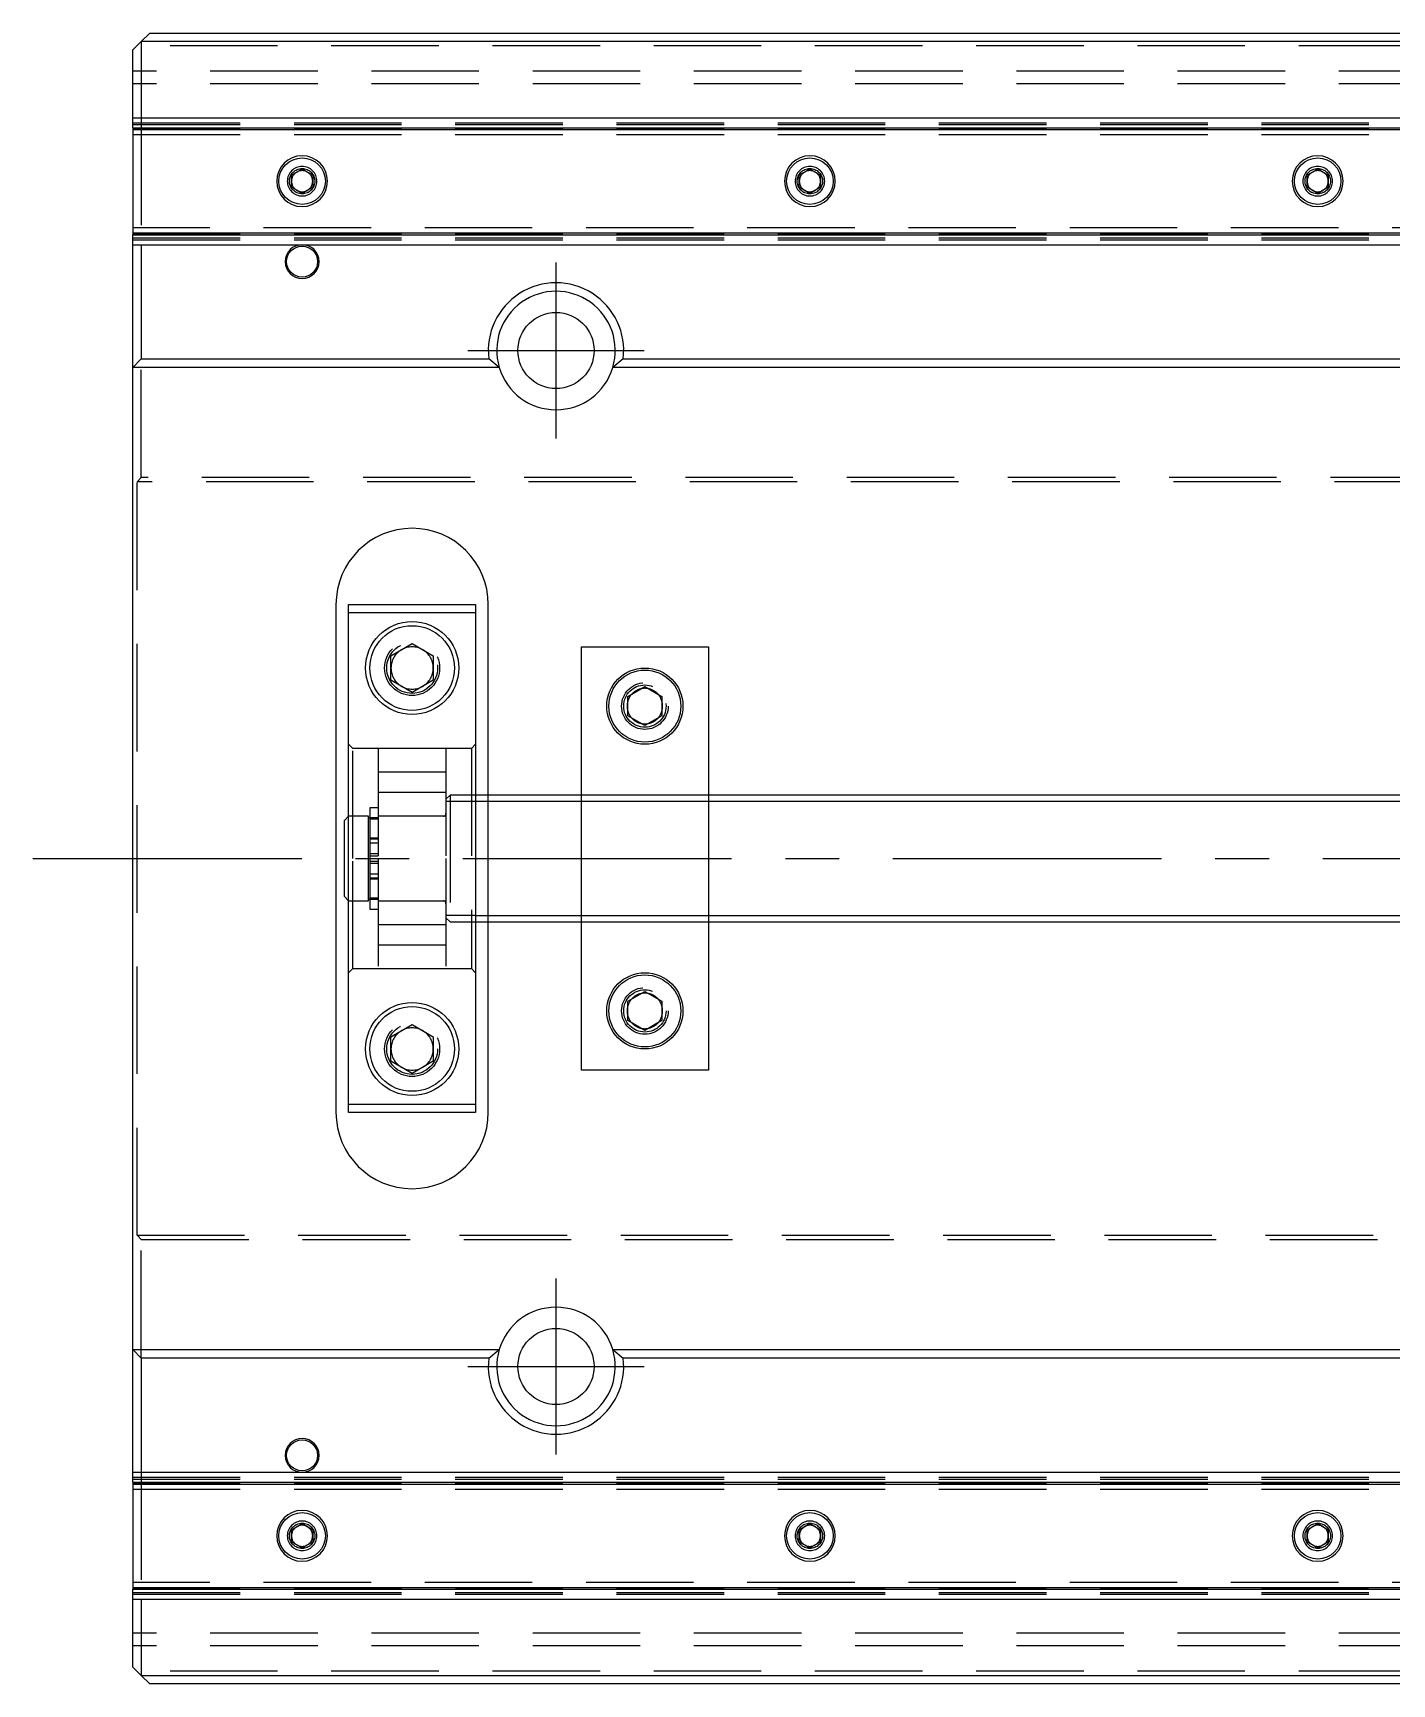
# Model space of a CAD drawing. Extents: x -12 to 752, y -349 to 110.
# Drawn here: x -11.8 to 148.8, y -97.5 to 97.5 of the extents above; entities that cross this region are included whole.
import ezdxf

# ---------------------------------------------------------------- set-up
doc = ezdxf.new("R2010")
doc.units = 0
doc.linetypes.add('CENTER', pattern=[50.8, 31.75, -6.35, 6.35, -6.35])
doc.linetypes.add('DASHED', pattern=[19.05, 12.7, -6.35])
doc.layers.get('0').update_dxf_attribs({"linetype": 'CONTINUOUS'})
doc.layers.add('CENTER', color=1, linetype='CENTER')

msp = doc.modelspace()

# ---------------------------------------------------------------- linework, layer by layer
at = {"color": 7, "linetype": 'CONTINUOUS'}
for p, q in [((2, 97.5), (1, 96.5)), ((2, 97.5), (155, 97.5)), ((1, 96.5), (0, 95.5)), ((155, 96.5), (1, 96.5)), ((1, 96.5), (1, 87.5)), ((0, 87.5), (0, 95.5)), ((0, 86.32), (0, 87.5)), ((0, 87.5), (155, 87.5)), ((0, 86.32), (155, 86.32)), ((0, 86.32), (0, 86.1)), ((0, 86.1), (0, 73.9)), ((0, 86.1), (155, 86.1)), ((18.75, 80.72), (20, 81.44)), ((18.75, 79.28), (18.75, 80.72)), ((20, 81.44), (21.25, 80.72)), ((21.25, 80.72), (21.25, 79.28)), ((78.75, 80.72), (80, 81.44)), ((78.75, 79.28), (78.75, 80.72)), ((80, 81.44), (81.25, 80.72)), ((81.25, 80.72), (81.25, 79.28)), ((138.75, 80.72), (140, 81.44)), ((138.75, 79.28), (138.75, 80.72)), ((140, 81.44), (141.25, 80.72)), ((141.25, 80.72), (141.25, 79.28)), ((20, 78.56), (18.75, 79.28)), ((21.25, 79.28), (20, 78.56)), ((80, 78.56), (78.75, 79.28)), ((81.25, 79.28), (80, 78.56)), ((140, 78.56), (138.75, 79.28)), ((141.25, 79.28), (140, 78.56)), ((0, 73.9), (155, 73.9)), ((0, 73.9), (0, 73.68)), ((0, 72.5), (0, 73.68)), ((0, 73.68), (155, 73.68)), ((0, 58), (0, 72.5)), ((0, 72.5), (155, 72.5)), ((1, 72.5), (1, 59)), ((0, 58), (1, 59)), ((1, 59), (42.06, 59)), ((43.29, 58), (42.06, 59)), ((57.94, 59), (56.71, 58)), ((57.94, 59), (155, 59)), ((0, -58), (0, 58)), ((43.29, 58), (0, 58)), ((155, 58), (56.71, 58)), ((24, 30), (24, -30)), ((25.5, 29), (25.5, 30)), ((25.5, 30), (40.5, 30)), ((40.5, 30), (40.5, 29)), ((42, 7.5), (42, 30)), ((25.5, -29), (25.5, 29)), ((40.5, 29), (25.5, 29)), ((40.5, 29), (40.5, -29)), ((30.5, 23.94), (33, 25.39)), ((33, 25.39), (35.5, 23.94)), ((30.5, 21.06), (30.5, 23.94)), ((35.5, 23.94), (35.5, 21.06)), ((53, 7.5), (53, 25)), ((53, 25), (68, 25)), ((68, 25), (68, 7.5)), ((33, 19.61), (30.5, 21.06)), ((35.5, 21.06), (33, 19.61)), ((58.5, 19.15), (60.5, 20.31)), ((60.5, 20.31), (62.5, 19.15)), ((58.5, 16.85), (58.5, 19.15)), ((62.5, 19.15), (62.5, 16.85)), ((60.5, 15.69), (58.5, 16.85)), ((62.5, 16.85), (60.5, 15.69)), ((155, 7.5), (40.5, 7.5)), ((25.5, 5), (25, 4.5)), ((25, -4.5), (25, 4.5)), ((25, -4.5), (25.5, -5)), ((40.5, -7.5), (155, -7.5)), ((42, -30), (42, -7.5)), ((53, -25), (53, -7.5)), ((68, -7.5), (68, -25)), ((58.5, -16.85), (60.5, -15.69)), ((58.5, -19.15), (58.5, -16.85)), ((60.5, -15.69), (62.5, -16.85)), ((62.5, -16.85), (62.5, -19.15)), ((60.5, -20.31), (58.5, -19.15)), ((62.5, -19.15), (60.5, -20.31)), ((30.5, -21.06), (33, -19.61)), ((30.5, -23.94), (30.5, -21.06)), ((33, -19.61), (35.5, -21.06)), ((35.5, -21.06), (35.5, -23.94)), ((33, -25.39), (30.5, -23.94)), ((35.5, -23.94), (33, -25.39)), ((68, -25), (53, -25)), ((25.5, -30), (25.5, -29)), ((25.5, -29), (40.5, -29)), ((40.5, -29), (40.5, -30)), ((40.5, -30), (25.5, -30)), ((0, -72.5), (0, -58)), ((0, -58), (43.29, -58)), ((1, -59), (0, -58)), ((42.06, -59), (43.29, -58)), ((56.71, -58), (155, -58)), ((56.71, -58), (57.94, -59)), ((42.06, -59), (1, -59)), ((1, -59), (1, -72.5)), ((155, -59), (57.94, -59)), ((0, -73.68), (0, -72.5)), ((0, -72.5), (155, -72.5)), ((0, -73.68), (155, -73.68)), ((0, -73.68), (0, -73.9)), ((0, -73.9), (0, -86.1)), ((0, -73.9), (155, -73.9)), ((18.75, -79.28), (20, -78.56)), ((18.75, -80.72), (18.75, -79.28)), ((20, -78.56), (21.25, -79.28)), ((21.25, -79.28), (21.25, -80.72)), ((78.75, -79.28), (80, -78.56)), ((78.75, -80.72), (78.75, -79.28)), ((80, -78.56), (81.25, -79.28)), ((81.25, -79.28), (81.25, -80.72)), ((138.75, -79.28), (140, -78.56)), ((138.75, -80.72), (138.75, -79.28)), ((140, -78.56), (141.25, -79.28)), ((141.25, -79.28), (141.25, -80.72)), ((20, -81.44), (18.75, -80.72)), ((21.25, -80.72), (20, -81.44)), ((80, -81.44), (78.75, -80.72)), ((81.25, -80.72), (80, -81.44)), ((140, -81.44), (138.75, -80.72)), ((141.25, -80.72), (140, -81.44)), ((0, -86.1), (155, -86.1)), ((0, -86.1), (0, -86.32)), ((0, -87.5), (0, -86.32)), ((0, -86.32), (155, -86.32)), ((0, -95.5), (0, -87.5)), ((0, -87.5), (155, -87.5)), ((1, -87.5), (1, -96.5)), ((0, -95.5), (1, -96.5)), ((1, -96.5), (2, -97.5)), ((1, -96.5), (155, -96.5)), ((155, -97.5), (2, -97.5))]:
    msp.add_line(p, q, dxfattribs=at)
at = {"color": 3, "linetype": 'DASHED'}
for p, q in [((169.5, 96), (0.5, 96)), ((460, 93), (0, 93)), ((460, 91.5), (0, 91.5)), ((0, 86.91), (155, 86.91)), ((0, 86.7), (460, 86.7)), ((0, 86.26), (161.5, 86.26)), ((1, 87.5), (1, 72.5)), ((0, 85.5), (161.5, 85.5)), ((21.48, 80.26), (21.5, 80)), ((78.5, 80), (78.52, 80.22)), ((138.5, 80), (138.52, 80.25)), ((161.5, 74.5), (0, 74.5)), ((0, 73.74), (161.5, 73.74)), ((0, 73.3), (460, 73.3)), ((0, 73.09), (155, 73.09)), ((1, 45), (1, 59)), ((1, 45), (0.5, 44.5)), ((459, 45), (1, 45)), ((459.5, 44.5), (0.5, 44.5)), ((0.5, -44.5), (0.5, 44.5)), ((35.98, 22.86), (36, 22.5)), ((62.98, 18.29), (63, 18)), ((26, 13), (25.5, 13.5)), ((29, 13), (26, 13)), ((26, 0), (26, 13)), ((37, 13), (29, 13)), ((29, 13), (29, 0)), ((40, 13), (37, 13)), ((37, 13), (37, 0)), ((40.5, 13.5), (40, 13)), ((40, 13), (40, -13)), ((37, 10.2), (29, 10.2)), ((37, 7.8), (29, 7.8)), ((29, 6), (28, 6)), ((28, 6), (28, -6)), ((37.5, 7.5), (37, 7)), ((40.5, 6.75), (37, 6.75)), ((40.5, 7.5), (37.5, 7.5)), ((37.5, 7.5), (37.5, -7.5)), ((42, 2.5), (42, 7.5)), ((53, 2.5), (53, 7.5)), ((68, 7.5), (68, 2.5)), ((27.85, 5), (25.5, 5)), ((27.85, -5), (27.85, 5)), ((29, 4.8), (27.85, 4.8)), ((29, 4.65), (28, 4.65)), ((36.7, 5), (29, 5)), ((37, 5), (36.7, 5)), ((29, 2.4), (28, 2.4)), ((28, 2.34), (29, 2.34)), ((42, -2.5), (42, 2.5)), ((53, -2.5), (53, 2.5)), ((68, 2.5), (68, -2.5)), ((26, -13), (26, 0)), ((29, 1.8), (28, 1.8)), ((28, 0.6), (29, 0.6)), ((28, 0.3), (29, 0.3)), ((29, 0), (29, -13)), ((37, 0), (37, -13)), ((28, -0.3), (29, -0.3)), ((29, -0.6), (28, -0.6)), ((28, -1.8), (29, -1.8)), ((29, -2.34), (28, -2.34)), ((28, -2.4), (29, -2.4)), ((42, -7.5), (42, -2.5)), ((53, -7.5), (53, -2.5)), ((68, -2.5), (68, -7.5)), ((25.5, -5), (27.85, -5)), ((27.85, -4.8), (29, -4.8)), ((28, -4.65), (29, -4.65)), ((29, -5), (36.7, -5)), ((36.7, -5), (37, -5)), ((28, -6), (29, -6)), ((40.5, -6.75), (37, -6.75)), ((37, -7), (37.5, -7.5)), ((37.5, -7.5), (40.5, -7.5)), ((29, -7.8), (37, -7.8)), ((29, -10.2), (37, -10.2)), ((25.5, -13.5), (26, -13)), ((26, -13), (29, -13)), ((29, -13), (37, -13)), ((37, -13), (40, -13)), ((40, -13), (40.5, -13.5)), ((58, -18), (58.02, -17.7)), ((30, -22.5), (30.02, -22.15)), ((0.5, -44.5), (459.5, -44.5)), ((0.5, -44.5), (1, -45)), ((1, -59), (1, -45)), ((1, -45), (459, -45)), ((0, -73.09), (155, -73.09)), ((0, -73.3), (460, -73.3)), ((0, -73.74), (161.5, -73.74)), ((1, -72.5), (1, -87.5)), ((0, -74.5), (161.5, -74.5)), ((18.5, -80), (18.52, -79.75)), ((78.5, -80), (78.52, -79.75)), ((138.5, -80), (138.52, -79.75)), ((161.5, -85.5), (0, -85.5)), ((0, -86.26), (161.5, -86.26)), ((0, -86.7), (460, -86.7)), ((0, -86.91), (155, -86.91)), ((460, -91.5), (0, -91.5)), ((460, -93), (0, -93)), ((169.5, -96), (0.5, -96))]:
    msp.add_line(p, q, dxfattribs=at)
at = {"color": 3, "linetype": 'CONTINUOUS'}
for p, q in [((155, 6.75), (40.5, 6.75)), ((40.5, -6.75), (155, -6.75))]:
    msp.add_line(p, q, dxfattribs=at)
at = {"color": 7, "linetype": 'CONTINUOUS'}
for centre, radius in [((20, 80), 2.75), ((80, 80), 2.75), ((140, 80), 2.75), ((50, 60), 4.5), ((33, 22.5), 5.5), ((33, 22.5), 5), ((60.5, 18), 4.5), ((60.5, 18), 4.25), ((60.5, -18), 4.5), ((60.5, -18), 4.25), ((33, -22.5), 5.5), ((33, -22.5), 5), ((50, -60), 4.5), ((20, -80), 2.75), ((80, -80), 2.75), ((140, -80), 2.75)]:
    msp.add_circle(centre, radius, dxfattribs=at)
at = {"color": 3, "linetype": 'DASHED'}
for centre, radius in [((20, 80), 1.5), ((80, 80), 1.5), ((140, 80), 1.5), ((33, 22.5), 3.25), ((33, 22.5), 3), ((60.5, 18), 2.75), ((60.5, 18), 2.5), ((60.5, -18), 2.75), ((60.5, -18), 2.5), ((33, -22.5), 3.25), ((33, -22.5), 3), ((20, -80), 1.5), ((80, -80), 1.5), ((140, -80), 1.5)]:
    msp.add_circle(centre, radius, dxfattribs=at)
at = {"color": 3, "linetype": 'CONTINUOUS'}
for centre in [(20, 70.5), (20, -70.5)]:
    msp.add_circle(centre, 1.83, dxfattribs=at)
at = {"color": 7, "linetype": 'CONTINUOUS'}
for centre, radius, start, end in [((20, 80), 3, 0, 180), ((80, 80), 3, 0, 180), ((140, 80), 3, 0, 180), ((20, 80), 3, 180, 0), ((80, 80), 3, 180, 0), ((140, 80), 3, 180, 0), ((20, 70.5), 2, 180, 90), ((20, 70.5), 2, 90, 180), ((50, 60), 8, 352.8192, 187.1808), ((50, 60), 7, 343.3985, 196.6015), ((50, 60), 7, 196.6015, 343.3985), ((33, 30), 9, 0, 180), ((33, -30), 9, 180, 0), ((50, -60), 7, 16.6015, 163.3985), ((50, -60), 7, 163.3985, 16.6015), ((50, -60), 8, 172.8192, 7.1808), ((20, -70.5), 2, 270, 180), ((20, -70.5), 2, 180, 270), ((20, -80), 3, 0, 180), ((80, -80), 3, 0, 180), ((140, -80), 3, 0, 180), ((20, -80), 3, 180, 0), ((80, -80), 3, 180, 0), ((140, -80), 3, 180, 0)]:
    msp.add_arc(centre, radius, start, end, dxfattribs=at)
at = {"color": 3, "linetype": 'DASHED'}
for centre, radius, start, end in [((20, 80), 1.75, 0, 180), ((20, 80), 1.75, 180, 0), ((20, 80), 1.25, 120, 180), ((20, 80), 1.25, 180, 240), ((20, 80), 1.25, 60, 120), ((20, 80), 1.25, 360, 60), ((20, 80), 1.25, 300, 360), ((80, 80), 1.75, 0, 180), ((80, 80), 1.75, 180, 0), ((80, 80), 1.25, 120, 180), ((80, 80), 1.25, 180, 240), ((80, 80), 1.25, 60, 120), ((80, 80), 1.25, 360, 60), ((80, 80), 1.25, 300, 360), ((140, 80), 1.75, 0, 180), ((140, 80), 1.75, 180, 0), ((140, 80), 1.25, 120, 180), ((140, 80), 1.25, 180, 240), ((140, 80), 1.25, 60, 120), ((140, 80), 1.25, 360, 60), ((140, 80), 1.25, 300, 360), ((20, 80), 1.25, 240, 300), ((80, 80), 1.25, 240, 300), ((140, 80), 1.25, 240, 300), ((33, 22.5), 2.5, 120, 180), ((33, 22.5), 2.5, 60, 120), ((33, 22.5), 2.5, 0, 60), ((33, 22.5), 2.5, 180, 240), ((33, 22.5), 2.5, 300, 0), ((33, 22.5), 2.5, 240, 300), ((60.5, 18), 2.1, 102.2472, 137.7528), ((60.5, 18), 2.1, 77.7528, 102.2472), ((60.5, 18), 2.1, 42.2472, 77.7528), ((60.5, 18), 2.1, 162.2472, 180), ((60.5, 18), 2.1, 180, 197.7528), ((60.5, 18), 2.1, 137.7528, 162.2472), ((60.5, 18), 2.1, 17.7528, 42.2472), ((60.5, 18), 2.1, 342.2472, 17.7528), ((60.5, 18), 2.1, 197.7528, 222.2472), ((60.5, 18), 2.1, 222.2472, 257.7528), ((60.5, 18), 2.1, 257.7528, 282.2472), ((60.5, 18), 2.1, 282.2472, 317.7528), ((60.5, 18), 2.1, 317.7528, 342.2472), ((36.7, 5.3), 0.3, 270, 360), ((36.7, -5.3), 0.3, 0, 90), ((60.5, -18), 2.1, 162.2472, 180), ((60.5, -18), 2.1, 137.7528, 162.2472), ((60.5, -18), 2.1, 102.2472, 137.7528), ((60.5, -18), 2.1, 77.7528, 102.2472), ((60.5, -18), 2.1, 42.2472, 77.7528), ((60.5, -18), 2.1, 17.7528, 42.2472), ((60.5, -18), 2.1, 342.2472, 17.7528), ((60.5, -18), 2.1, 180, 197.7528), ((60.5, -18), 2.1, 197.7528, 222.2472), ((60.5, -18), 2.1, 222.2472, 257.7528), ((60.5, -18), 2.1, 282.2472, 317.7528), ((60.5, -18), 2.1, 317.7528, 342.2472), ((33, -22.5), 2.5, 120, 180), ((33, -22.5), 2.5, 60, 120), ((33, -22.5), 2.5, 0, 60), ((60.5, -18), 2.1, 257.7528, 282.2472), ((33, -22.5), 2.5, 180, 240), ((33, -22.5), 2.5, 300, 0), ((33, -22.5), 2.5, 240, 300), ((20, -80), 1.75, 0, 180), ((20, -80), 1.25, 120, 180), ((20, -80), 1.25, 60, 120), ((20, -80), 1.25, 0, 60), ((80, -80), 1.75, 0, 180), ((80, -80), 1.25, 120, 180), ((80, -80), 1.25, 60, 120), ((80, -80), 1.25, 0, 60), ((140, -80), 1.75, 0, 180), ((140, -80), 1.25, 120, 180), ((140, -80), 1.25, 60, 120), ((140, -80), 1.25, 0, 60), ((20, -80), 1.75, 180, 0), ((20, -80), 1.25, 180, 240), ((20, -80), 1.25, 240, 300), ((20, -80), 1.25, 300, 0), ((80, -80), 1.75, 180, 0), ((80, -80), 1.25, 180, 240), ((80, -80), 1.25, 240, 300), ((80, -80), 1.25, 300, 0), ((140, -80), 1.75, 180, 0), ((140, -80), 1.25, 180, 240), ((140, -80), 1.25, 240, 300), ((140, -80), 1.25, 300, 0)]:
    msp.add_arc(centre, radius, start, end, dxfattribs=at)
at = {"layer": 'CENTER', "color": 1, "linetype": 'CENTER'}
for p, q in [((50, 49.6), (50, 70.4)), ((39.6, 60), (60.4, 60)), ((-11.8, 0), (515.44, 0)), ((50, -70.4), (50, -49.6)), ((39.6, -60), (60.4, -60))]:
    msp.add_line(p, q, dxfattribs=at)

doc.saveas('drawing.dxf')
